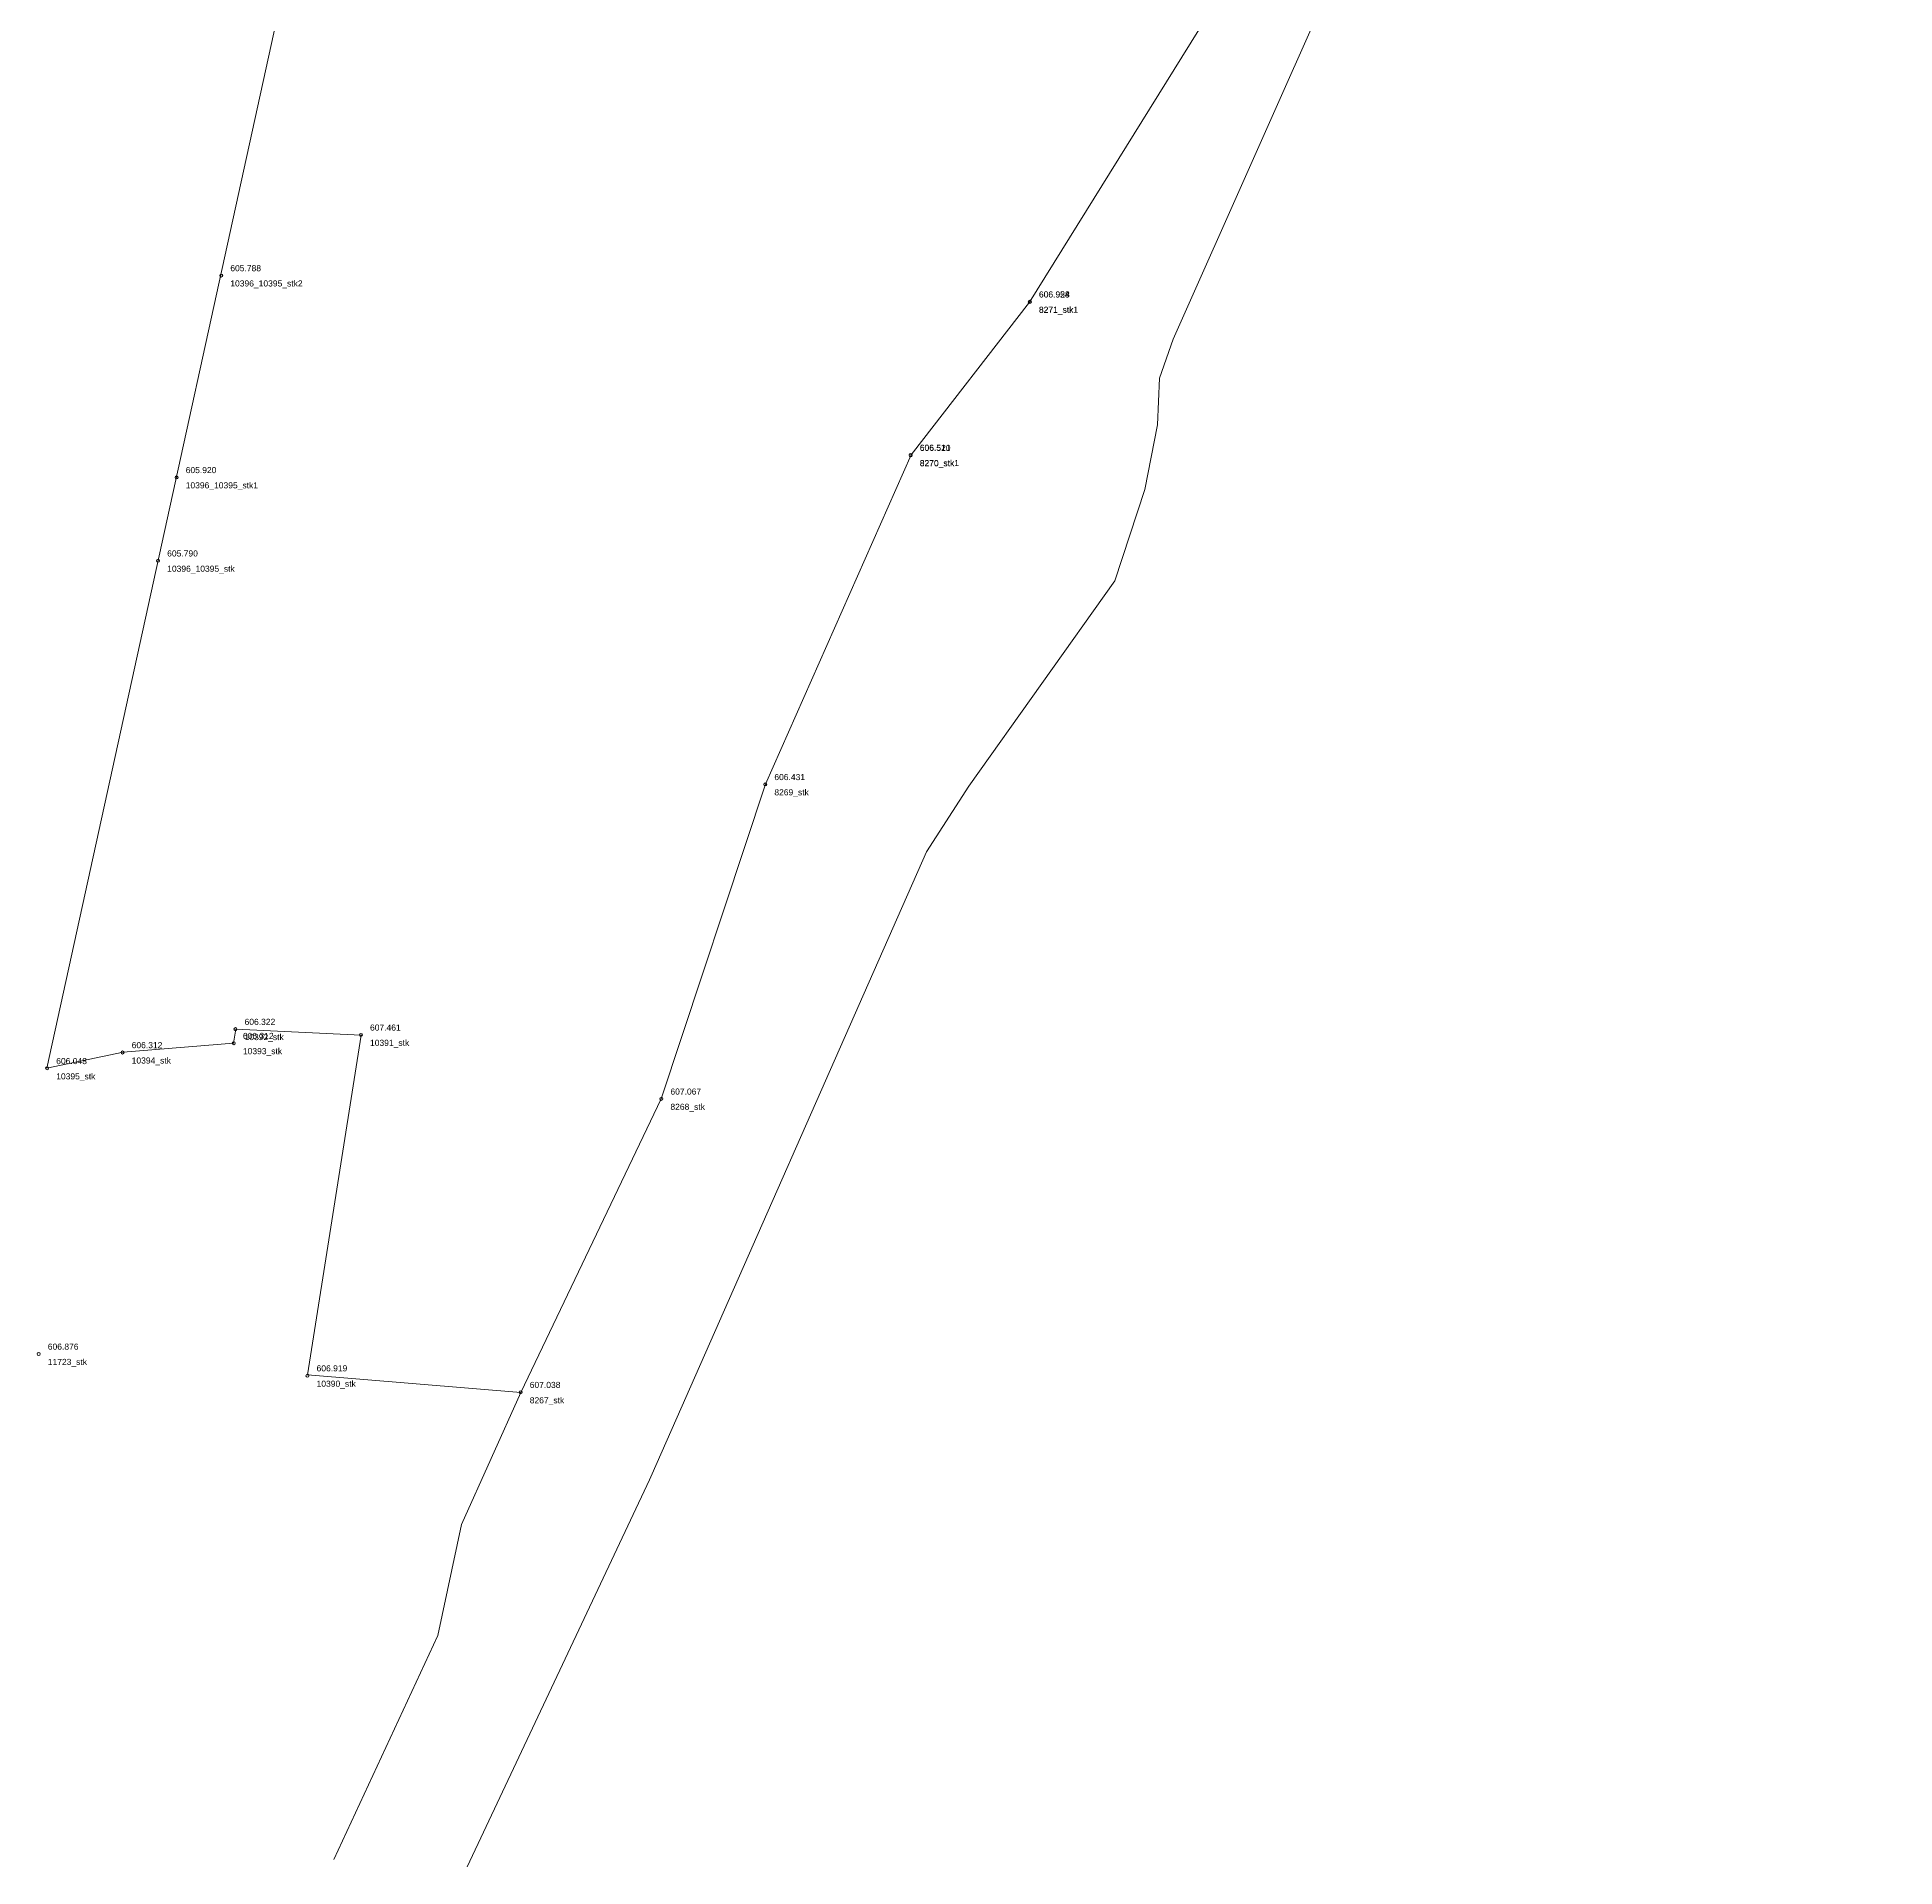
# Model space of a CAD drawing. Header units: metres. Extents: x 7508213 to 7508396, y 4696547 to 4696848.
# Drawn here: x 7508243.1 to 7508395.8, y 4696547.2 to 4696697.6 of the extents above; entities that cross this region are included whole.
import ezdxf

# ---------------------------------------------------------------- set-up
doc = ezdxf.new("R2010")
doc.units = ezdxf.units.M
for name, color, linetype, lineweight in [('Matjet', 210, 'Continuous', 0), ('Parc-Kojshi', 251, 'Continuous', 0), ('Parc-Re', 7, 'Continuous', 0)]:
    doc.layers.add(name, color=color, linetype=linetype, lineweight=lineweight)
doc.styles.get("Standard").update_dxf_attribs({"font": 'arial.ttf'})

# ---------------------------------------------------------------- blocks, each defined once
blk = doc.blocks.new('*U142')
at = {"color": 0, "linetype": 'ByBlock', "lineweight": -2, "transparency": 16777216}
blk.add_line((0, 0), (0, 0), dxfattribs=at)
blk.add_circle((0, 0), 0.5, dxfattribs=at)
blk = doc.blocks.new('*U347', base_point=(7508324.67, 4696675.83, 606.93))
at = {"layer": 'Matjet', "linetype": 'ByBlock', "char_height": 0.5}
for s, insert, attachment_point in [('606.928', (7508325.42, 4696676.43, 606.93), 4), ('8271_stk', (7508325.42, 4696675.42, 606.93), 1)]:
    blk.add_mtext(s, dxfattribs=dict(at, insert=insert, attachment_point=attachment_point))
blk = doc.blocks.new('*U348', base_point=(7508324.666, 4696675.83, 606.928))
at = {"layer": 'Matjet', "linetype": 'ByBlock', "lineweight": -2}
blk.add_blockref('*U347', (7508324.666, 4696675.83, 606.928), dxfattribs=at)
blk = doc.blocks.new('*U349', base_point=(7508324.666, 4696675.83, 606.928))
at = {"layer": 'Matjet', "linetype": 'ByBlock', "lineweight": -2}
blk.add_blockref('*U348', (7508324.666, 4696675.83, 606.928), dxfattribs=at)
at = {"layer": 'Matjet', "linetype": 'ByBlock', "lineweight": -2, "xscale": 0.2499999950000001, "yscale": 0.2499999950000001, "zscale": 0.2499999950000001}
blk.add_blockref('*U142', (7508324.666, 4696675.83, 606.928), dxfattribs=at)
blk = doc.blocks.new('*U350', base_point=(7508314.87, 4696663.22, 606.52))
at = {"layer": 'Matjet', "linetype": 'ByBlock', "char_height": 0.5}
for s, insert, attachment_point in [('606.520', (7508315.62, 4696663.82, 606.52), 4), ('8270_stk', (7508315.62, 4696662.81, 606.52), 1)]:
    blk.add_mtext(s, dxfattribs=dict(at, insert=insert, attachment_point=attachment_point))
blk = doc.blocks.new('*U351', base_point=(7508314.871, 4696663.216, 606.52))
at = {"layer": 'Matjet', "linetype": 'ByBlock', "lineweight": -2}
blk.add_blockref('*U350', (7508314.871, 4696663.216, 606.52), dxfattribs=at)
blk = doc.blocks.new('*U352', base_point=(7508314.871, 4696663.216, 606.52))
at = {"layer": 'Matjet', "linetype": 'ByBlock', "lineweight": -2}
blk.add_blockref('*U351', (7508314.871, 4696663.216, 606.52), dxfattribs=at)
at = {"layer": 'Matjet', "linetype": 'ByBlock', "lineweight": -2, "xscale": 0.2499999950000001, "yscale": 0.2499999950000001, "zscale": 0.2499999950000001}
blk.add_blockref('*U142', (7508314.871, 4696663.216, 606.52), dxfattribs=at)
blk = doc.blocks.new('*U353', base_point=(7508302.91, 4696636.16, 606.43))
at = {"layer": 'Matjet', "linetype": 'ByBlock', "char_height": 0.5}
for s, insert, attachment_point in [('606.431', (7508303.66, 4696636.76, 606.43), 4), ('8269_stk', (7508303.66, 4696635.76, 606.43), 1)]:
    blk.add_mtext(s, dxfattribs=dict(at, insert=insert, attachment_point=attachment_point))
blk = doc.blocks.new('*U354', base_point=(7508302.914, 4696636.161, 606.431))
at = {"layer": 'Matjet', "linetype": 'ByBlock', "lineweight": -2}
blk.add_blockref('*U353', (7508302.914, 4696636.161, 606.431), dxfattribs=at)
blk = doc.blocks.new('*U355', base_point=(7508302.914, 4696636.161, 606.431))
at = {"layer": 'Matjet', "linetype": 'ByBlock', "lineweight": -2}
blk.add_blockref('*U354', (7508302.914, 4696636.161, 606.431), dxfattribs=at)
at = {"layer": 'Matjet', "linetype": 'ByBlock', "lineweight": -2, "xscale": 0.2499999950000001, "yscale": 0.2499999950000001, "zscale": 0.2499999950000001}
blk.add_blockref('*U142', (7508302.914, 4696636.161, 606.431), dxfattribs=at)
blk = doc.blocks.new('*U356', base_point=(7508294.37, 4696610.31, 607.07))
at = {"layer": 'Matjet', "linetype": 'ByBlock', "char_height": 0.5}
for s, insert, attachment_point in [('607.067', (7508295.12, 4696610.91, 607.07), 4), ('8268_stk', (7508295.12, 4696609.91, 607.07), 1)]:
    blk.add_mtext(s, dxfattribs=dict(at, insert=insert, attachment_point=attachment_point))
blk = doc.blocks.new('*U357', base_point=(7508294.373, 4696610.311, 607.067))
at = {"layer": 'Matjet', "linetype": 'ByBlock', "lineweight": -2}
blk.add_blockref('*U356', (7508294.373, 4696610.311, 607.067), dxfattribs=at)
blk = doc.blocks.new('*U358', base_point=(7508294.373, 4696610.311, 607.067))
at = {"layer": 'Matjet', "linetype": 'ByBlock', "lineweight": -2, "xscale": 0.2499999950000001, "yscale": 0.2499999950000001, "zscale": 0.2499999950000001}
blk.add_blockref('*U142', (7508294.373, 4696610.311, 607.067), dxfattribs=at)
at = {"layer": 'Matjet', "linetype": 'ByBlock', "lineweight": -2}
blk.add_blockref('*U357', (7508294.373, 4696610.311, 607.067), dxfattribs=at)
blk = doc.blocks.new('*U359', base_point=(7508282.81, 4696586.2, 607.04))
at = {"layer": 'Matjet', "linetype": 'ByBlock', "char_height": 0.5}
for s, insert, attachment_point in [('607.038', (7508283.56, 4696586.8, 607.04), 4), ('8267_stk', (7508283.56, 4696585.79, 607.04), 1)]:
    blk.add_mtext(s, dxfattribs=dict(at, insert=insert, attachment_point=attachment_point))
blk = doc.blocks.new('*U360', base_point=(7508282.81, 4696586.197, 607.038))
at = {"layer": 'Matjet', "linetype": 'ByBlock', "lineweight": -2}
blk.add_blockref('*U359', (7508282.81, 4696586.197, 607.038), dxfattribs=at)
blk = doc.blocks.new('*U361', base_point=(7508282.81, 4696586.197, 607.038))
at = {"layer": 'Matjet', "linetype": 'ByBlock', "lineweight": -2, "xscale": 0.2499999950000001, "yscale": 0.2499999950000001, "zscale": 0.2499999950000001}
blk.add_blockref('*U142', (7508282.81, 4696586.197, 607.038), dxfattribs=at)
at = {"layer": 'Matjet', "linetype": 'ByBlock', "lineweight": -2}
blk.add_blockref('*U360', (7508282.81, 4696586.197, 607.038), dxfattribs=at)
blk = doc.blocks.new('*U362', base_point=(7508265.29, 4696587.56, 606.92))
at = {"layer": 'Matjet', "linetype": 'ByBlock', "char_height": 0.5}
for s, insert, attachment_point in [('606.919', (7508266.04, 4696588.16, 606.92), 4), ('10390_stk', (7508266.04, 4696587.15, 606.92), 1)]:
    blk.add_mtext(s, dxfattribs=dict(at, insert=insert, attachment_point=attachment_point))
blk = doc.blocks.new('*U363', base_point=(7508265.293, 4696587.56, 606.919))
at = {"layer": 'Matjet', "linetype": 'ByBlock', "lineweight": -2}
blk.add_blockref('*U362', (7508265.293, 4696587.56, 606.919), dxfattribs=at)
blk = doc.blocks.new('*U364', base_point=(7508265.293, 4696587.56, 606.919))
at = {"layer": 'Matjet', "linetype": 'ByBlock', "lineweight": -2, "xscale": 0.2499999950000001, "yscale": 0.2499999950000001, "zscale": 0.2499999950000001}
blk.add_blockref('*U142', (7508265.293, 4696587.56, 606.919), dxfattribs=at)
at = {"layer": 'Matjet', "linetype": 'ByBlock', "lineweight": -2}
blk.add_blockref('*U363', (7508265.293, 4696587.56, 606.919), dxfattribs=at)
blk = doc.blocks.new('*U365', base_point=(7508243.2, 4696589.34, 606.88))
at = {"layer": 'Matjet', "linetype": 'ByBlock', "char_height": 0.5}
for s, insert, attachment_point in [('606.876', (7508243.95, 4696589.94, 606.88), 4), ('11723_stk', (7508243.95, 4696588.94, 606.88), 1)]:
    blk.add_mtext(s, dxfattribs=dict(at, insert=insert, attachment_point=attachment_point))
blk = doc.blocks.new('*U366', base_point=(7508243.201, 4696589.342, 606.876))
at = {"layer": 'Matjet', "linetype": 'ByBlock', "lineweight": -2}
blk.add_blockref('*U365', (7508243.201, 4696589.342, 606.876), dxfattribs=at)
blk = doc.blocks.new('*U367', base_point=(7508243.201, 4696589.342, 606.876))
at = {"layer": 'Matjet', "linetype": 'ByBlock', "lineweight": -2, "xscale": 0.2499999950000001, "yscale": 0.2499999950000001, "zscale": 0.2499999950000001}
blk.add_blockref('*U142', (7508243.201, 4696589.342, 606.876), dxfattribs=at)
at = {"layer": 'Matjet', "linetype": 'ByBlock', "lineweight": -2}
blk.add_blockref('*U366', (7508243.201, 4696589.342, 606.876), dxfattribs=at)
blk = doc.blocks.new('*U368', base_point=(7508243.89, 4696612.83, 606.05))
at = {"layer": 'Matjet', "linetype": 'ByBlock', "char_height": 0.5}
for s, insert, attachment_point in [('606.048', (7508244.64, 4696613.42, 606.05), 4), ('10395_stk', (7508244.64, 4696612.42, 606.05), 1)]:
    blk.add_mtext(s, dxfattribs=dict(at, insert=insert, attachment_point=attachment_point))
blk = doc.blocks.new('*U369', base_point=(7508243.892, 4696612.825, 606.048))
at = {"layer": 'Matjet', "linetype": 'ByBlock', "lineweight": -2}
blk.add_blockref('*U368', (7508243.892, 4696612.825, 606.048), dxfattribs=at)
blk = doc.blocks.new('*U370', base_point=(7508243.892, 4696612.825, 606.048))
at = {"layer": 'Matjet', "linetype": 'ByBlock', "lineweight": -2}
blk.add_blockref('*U369', (7508243.892, 4696612.825, 606.048), dxfattribs=at)
at = {"layer": 'Matjet', "linetype": 'ByBlock', "lineweight": -2, "xscale": 0.2499999950000001, "yscale": 0.2499999950000001, "zscale": 0.2499999950000001}
blk.add_blockref('*U142', (7508243.892, 4696612.825, 606.048), dxfattribs=at)
blk = doc.blocks.new('*U371', base_point=(7508250.09, 4696614.13, 606.31))
at = {"layer": 'Matjet', "linetype": 'ByBlock', "char_height": 0.5}
for s, insert, attachment_point in [('606.312', (7508250.84, 4696614.73, 606.31), 4), ('10394_stk', (7508250.84, 4696613.72, 606.31), 1)]:
    blk.add_mtext(s, dxfattribs=dict(at, insert=insert, attachment_point=attachment_point))
blk = doc.blocks.new('*U372', base_point=(7508250.095, 4696614.126, 606.312))
at = {"layer": 'Matjet', "linetype": 'ByBlock', "lineweight": -2}
blk.add_blockref('*U371', (7508250.095, 4696614.126, 606.312), dxfattribs=at)
blk = doc.blocks.new('*U373', base_point=(7508250.095, 4696614.126, 606.312))
at = {"layer": 'Matjet', "linetype": 'ByBlock', "lineweight": -2}
blk.add_blockref('*U372', (7508250.095, 4696614.126, 606.312), dxfattribs=at)
at = {"layer": 'Matjet', "linetype": 'ByBlock', "lineweight": -2, "xscale": 0.2499999950000001, "yscale": 0.2499999950000001, "zscale": 0.2499999950000001}
blk.add_blockref('*U142', (7508250.095, 4696614.126, 606.312), dxfattribs=at)
blk = doc.blocks.new('*U374', base_point=(7508259.24, 4696614.88, 606.31))
at = {"layer": 'Matjet', "linetype": 'ByBlock', "char_height": 0.5}
for s, insert, attachment_point in [('606.312', (7508259.99, 4696615.48, 606.31), 4), ('10393_stk', (7508259.99, 4696614.48, 606.31), 1)]:
    blk.add_mtext(s, dxfattribs=dict(at, insert=insert, attachment_point=attachment_point))
blk = doc.blocks.new('*U375', base_point=(7508259.237, 4696614.885, 606.312))
at = {"layer": 'Matjet', "linetype": 'ByBlock', "lineweight": -2}
blk.add_blockref('*U374', (7508259.237, 4696614.885, 606.312), dxfattribs=at)
blk = doc.blocks.new('*U376', base_point=(7508259.237, 4696614.885, 606.312))
at = {"layer": 'Matjet', "linetype": 'ByBlock', "lineweight": -2, "xscale": 0.2499999950000001, "yscale": 0.2499999950000001, "zscale": 0.2499999950000001}
blk.add_blockref('*U142', (7508259.237, 4696614.885, 606.312), dxfattribs=at)
at = {"layer": 'Matjet', "linetype": 'ByBlock', "lineweight": -2}
blk.add_blockref('*U375', (7508259.237, 4696614.885, 606.312), dxfattribs=at)
blk = doc.blocks.new('*U377', base_point=(7508259.37, 4696616.04, 606.32))
at = {"layer": 'Matjet', "linetype": 'ByBlock', "char_height": 0.5}
for s, insert, attachment_point in [('606.322', (7508260.12, 4696616.64, 606.32), 4), ('10392_stk', (7508260.12, 4696615.64, 606.32), 1)]:
    blk.add_mtext(s, dxfattribs=dict(at, insert=insert, attachment_point=attachment_point))
blk = doc.blocks.new('*U378', base_point=(7508259.372, 4696616.042, 606.322))
at = {"layer": 'Matjet', "linetype": 'ByBlock', "lineweight": -2}
blk.add_blockref('*U377', (7508259.372, 4696616.042, 606.322), dxfattribs=at)
blk = doc.blocks.new('*U379', base_point=(7508259.372, 4696616.042, 606.322))
at = {"layer": 'Matjet', "linetype": 'ByBlock', "lineweight": -2}
blk.add_blockref('*U378', (7508259.372, 4696616.042, 606.322), dxfattribs=at)
at = {"layer": 'Matjet', "linetype": 'ByBlock', "lineweight": -2, "xscale": 0.2499999950000001, "yscale": 0.2499999950000001, "zscale": 0.2499999950000001}
blk.add_blockref('*U142', (7508259.372, 4696616.042, 606.322), dxfattribs=at)
blk = doc.blocks.new('*U380', base_point=(7508269.68, 4696615.57, 607.46))
at = {"layer": 'Matjet', "linetype": 'ByBlock', "char_height": 0.5}
for s, insert, attachment_point in [('607.461', (7508270.43, 4696616.17, 607.46), 4), ('10391_stk', (7508270.43, 4696615.17, 607.46), 1)]:
    blk.add_mtext(s, dxfattribs=dict(at, insert=insert, attachment_point=attachment_point))
blk = doc.blocks.new('*U381', base_point=(7508269.682, 4696615.571, 607.461))
at = {"layer": 'Matjet', "linetype": 'ByBlock', "lineweight": -2}
blk.add_blockref('*U380', (7508269.682, 4696615.571, 607.461), dxfattribs=at)
blk = doc.blocks.new('*U382', base_point=(7508269.682, 4696615.571, 607.461))
at = {"layer": 'Matjet', "linetype": 'ByBlock', "lineweight": -2, "xscale": 0.2499999950000001, "yscale": 0.2499999950000001, "zscale": 0.2499999950000001}
blk.add_blockref('*U142', (7508269.682, 4696615.571, 607.461), dxfattribs=at)
at = {"layer": 'Matjet', "linetype": 'ByBlock', "lineweight": -2}
blk.add_blockref('*U381', (7508269.682, 4696615.571, 607.461), dxfattribs=at)
blk = doc.blocks.new('*U383', base_point=(7508253.01, 4696654.54, 605.79))
at = {"layer": 'Matjet', "linetype": 'ByBlock', "char_height": 0.5}
for s, insert, attachment_point in [('605.790', (7508253.76, 4696655.14, 605.79), 4), ('10396_10395_stk', (7508253.76, 4696654.14, 605.79), 1)]:
    blk.add_mtext(s, dxfattribs=dict(at, insert=insert, attachment_point=attachment_point))
blk = doc.blocks.new('*U384', base_point=(7508253.012, 4696654.543, 605.79))
at = {"layer": 'Matjet', "linetype": 'ByBlock', "lineweight": -2}
blk.add_blockref('*U383', (7508253.012, 4696654.543, 605.79), dxfattribs=at)
blk = doc.blocks.new('*U385', base_point=(7508253.012, 4696654.543, 605.79))
at = {"layer": 'Matjet', "linetype": 'ByBlock', "lineweight": -2, "xscale": 0.2499999950000001, "yscale": 0.2499999950000001, "zscale": 0.2499999950000001}
blk.add_blockref('*U142', (7508253.012, 4696654.543, 605.79), dxfattribs=at)
at = {"layer": 'Matjet', "linetype": 'ByBlock', "lineweight": -2}
blk.add_blockref('*U384', (7508253.012, 4696654.543, 605.79), dxfattribs=at)
blk = doc.blocks.new('*U386', base_point=(7508254.54, 4696661.39, 605.92))
at = {"layer": 'Matjet', "linetype": 'ByBlock', "char_height": 0.5}
for s, insert, attachment_point in [('605.920', (7508255.29, 4696661.99, 605.92), 4), ('10396_10395_stk1', (7508255.29, 4696660.99, 605.92), 1)]:
    blk.add_mtext(s, dxfattribs=dict(at, insert=insert, attachment_point=attachment_point))
blk = doc.blocks.new('*U387', base_point=(7508254.535, 4696661.394, 605.92))
at = {"layer": 'Matjet', "linetype": 'ByBlock', "lineweight": -2}
blk.add_blockref('*U386', (7508254.535, 4696661.394, 605.92), dxfattribs=at)
blk = doc.blocks.new('*U388', base_point=(7508254.535, 4696661.394, 605.92))
at = {"layer": 'Matjet', "linetype": 'ByBlock', "lineweight": -2, "xscale": 0.2499999950000001, "yscale": 0.2499999950000001, "zscale": 0.2499999950000001}
blk.add_blockref('*U142', (7508254.535, 4696661.394, 605.92), dxfattribs=at)
at = {"layer": 'Matjet', "linetype": 'ByBlock', "lineweight": -2}
blk.add_blockref('*U387', (7508254.535, 4696661.394, 605.92), dxfattribs=at)
blk = doc.blocks.new('*U389', base_point=(7508258.2, 4696677.99, 605.79))
at = {"layer": 'Matjet', "linetype": 'ByBlock', "char_height": 0.5}
for s, insert, attachment_point in [('605.788', (7508258.95, 4696678.59, 605.79), 4), ('10396_10395_stk2', (7508258.95, 4696677.59, 605.79), 1)]:
    blk.add_mtext(s, dxfattribs=dict(at, insert=insert, attachment_point=attachment_point))
blk = doc.blocks.new('*U390', base_point=(7508258.202, 4696677.991, 605.788))
at = {"layer": 'Matjet', "linetype": 'ByBlock', "lineweight": -2}
blk.add_blockref('*U389', (7508258.202, 4696677.991, 605.788), dxfattribs=at)
blk = doc.blocks.new('*U391', base_point=(7508258.202, 4696677.991, 605.788))
at = {"layer": 'Matjet', "linetype": 'ByBlock', "lineweight": -2, "xscale": 0.2499999950000001, "yscale": 0.2499999950000001, "zscale": 0.2499999950000001}
blk.add_blockref('*U142', (7508258.202, 4696677.991, 605.788), dxfattribs=at)
at = {"layer": 'Matjet', "linetype": 'ByBlock', "lineweight": -2}
blk.add_blockref('*U390', (7508258.202, 4696677.991, 605.788), dxfattribs=at)
blk = doc.blocks.new('*U482', base_point=(7508324.66, 4696675.83, 606.95))
at = {"layer": 'Matjet', "linetype": 'ByBlock', "char_height": 0.5}
for s, insert, attachment_point in [('606.954', (7508325.41, 4696676.43, 606.95), 4), ('8271_stk1', (7508325.41, 4696675.43, 606.95), 1)]:
    blk.add_mtext(s, dxfattribs=dict(at, insert=insert, attachment_point=attachment_point))
blk = doc.blocks.new('*U483', base_point=(7508324.655, 4696675.832, 606.954))
at = {"layer": 'Matjet', "linetype": 'ByBlock', "lineweight": -2}
blk.add_blockref('*U482', (7508324.655, 4696675.832, 606.954), dxfattribs=at)
blk = doc.blocks.new('*U484', base_point=(7508324.655, 4696675.832, 606.954))
at = {"layer": 'Matjet', "linetype": 'ByBlock', "lineweight": -2}
blk.add_blockref('*U483', (7508324.655, 4696675.832, 606.954), dxfattribs=at)
at = {"layer": 'Matjet', "linetype": 'ByBlock', "lineweight": -2, "xscale": 0.2499999950000001, "yscale": 0.2499999950000001, "zscale": 0.2499999950000001}
blk.add_blockref('*U142', (7508324.655, 4696675.832, 606.954), dxfattribs=at)
blk = doc.blocks.new('*U485', base_point=(7508314.86, 4696663.24, 606.51))
at = {"layer": 'Matjet', "linetype": 'ByBlock', "char_height": 0.5}
for s, insert, attachment_point in [('606.511', (7508315.61, 4696663.84, 606.51), 4), ('8270_stk1', (7508315.61, 4696662.83, 606.51), 1)]:
    blk.add_mtext(s, dxfattribs=dict(at, insert=insert, attachment_point=attachment_point))
blk = doc.blocks.new('*U486', base_point=(7508314.864, 4696663.24, 606.511))
at = {"layer": 'Matjet', "linetype": 'ByBlock', "lineweight": -2}
blk.add_blockref('*U485', (7508314.864, 4696663.24, 606.511), dxfattribs=at)
blk = doc.blocks.new('*U487', base_point=(7508314.864, 4696663.24, 606.511))
at = {"layer": 'Matjet', "linetype": 'ByBlock', "lineweight": -2}
blk.add_blockref('*U486', (7508314.864, 4696663.24, 606.511), dxfattribs=at)
at = {"layer": 'Matjet', "linetype": 'ByBlock', "lineweight": -2, "xscale": 0.2499999950000001, "yscale": 0.2499999950000001, "zscale": 0.2499999950000001}
blk.add_blockref('*U142', (7508314.864, 4696663.24, 606.511), dxfattribs=at)

msp = doc.modelspace()

# ---------------------------------------------------------------- linework, layer by layer
at = {"layer": 'Parc-Kojshi'}
for points in [[(7508267.447, 4696547.803), (7508275.994, 4696566.19), (7508277.954, 4696575.34), (7508282.824, 4696586.169), (7508294.355, 4696610.328), (7508302.946, 4696636.177), (7508314.897, 4696663.246), (7508324.647, 4696675.795), (7508341.828, 4696703.513), (7508342.418, 4696709.343), (7508349.879, 4696734.422), (7508360.2, 4696770.031), (7508376.181, 4696803.419), (7508378.462, 4696813.189), (7508384.732, 4696829.768), (7508387.737, 4696837.613)], [(7508395.756, 4696833.977), (7508394.832, 4696832.067), (7508390.712, 4696812.618), (7508381.781, 4696790.119), (7508374.73, 4696767.66), (7508367.93, 4696748.461), (7508362.259, 4696735.121), (7508349.758, 4696702.723), (7508336.447, 4696672.754), (7508335.307, 4696669.544), (7508335.167, 4696665.705), (7508334.127, 4696660.415), (7508331.653, 4696652.896), (7508319.656, 4696636.016), (7508316.176, 4696630.606), (7508293.614, 4696579.487), (7508293.394, 4696578.989), (7508278.423, 4696547.186)]]:
    msp.add_lwpolyline(points, dxfattribs=at)
at = {"layer": 'Parc-Re', "flags": 128}
msp.add_lwpolyline([(7508341.828, 4696703.513), (7508324.647, 4696675.795), (7508314.897, 4696663.246), (7508302.946, 4696636.177), (7508294.355, 4696610.328), (7508282.824, 4696586.169), (7508265.294, 4696587.62), (7508269.695, 4696615.559), (7508259.395, 4696616.03), (7508259.205, 4696614.9), (7508250.135, 4696614.151), (7508243.875, 4696612.831), (7508268.398, 4696724.717)], dxfattribs=at)

# ---------------------------------------------------------------- block references
at = {"layer": 'Matjet'}
for name, p in [('*U391', (7508258.202, 4696677.991, 605.788)), ('*U484', (7508324.655, 4696675.832, 606.954)), ('*U349', (7508324.666, 4696675.83, 606.928)), ('*U487', (7508314.864, 4696663.24, 606.511)), ('*U352', (7508314.871, 4696663.216, 606.52)), ('*U388', (7508254.535, 4696661.394, 605.92)), ('*U385', (7508253.012, 4696654.543, 605.79)), ('*U355', (7508302.914, 4696636.161, 606.431)), ('*U379', (7508259.372, 4696616.042, 606.322)), ('*U373', (7508250.095, 4696614.126, 606.312)), ('*U376', (7508259.237, 4696614.885, 606.312)), ('*U382', (7508269.682, 4696615.571, 607.461)), ('*U370', (7508243.892, 4696612.825, 606.048)), ('*U358', (7508294.373, 4696610.311, 607.067)), ('*U367', (7508243.201, 4696589.342, 606.876)), ('*U364', (7508265.293, 4696587.56, 606.919)), ('*U361', (7508282.81, 4696586.197, 607.038))]:
    msp.add_blockref(name, p, dxfattribs=at)

doc.saveas('drawing.dxf')
